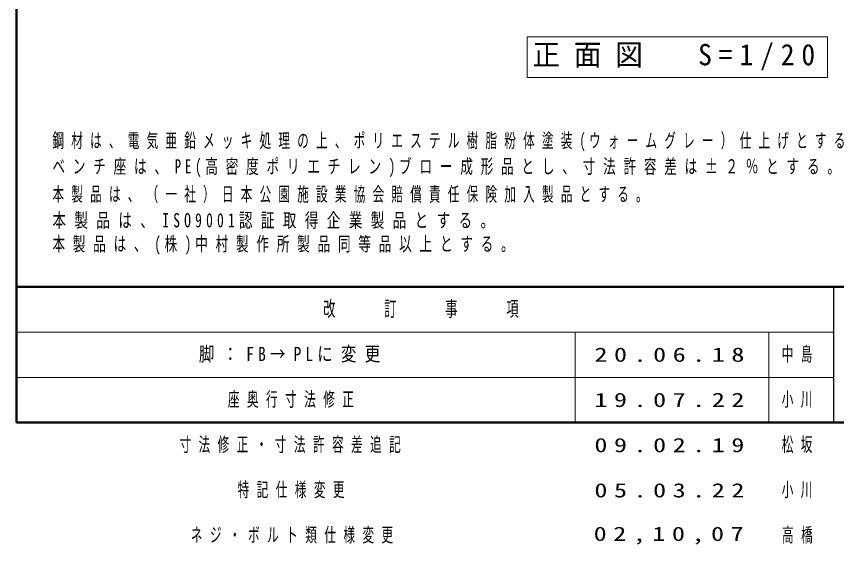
# Model space of a CAD drawing. Units: millimetres on the paper, scale 1:20. Extents: x -365 to 12, y -40 to 257.
# Drawn here: x -365 to -238, y -18.9 to 62.9 of the extents above; entities that cross this region are included whole.
import ezdxf

# ---------------------------------------------------------------- set-up
doc = ezdxf.new("R2010")
doc.units = ezdxf.units.MM
doc.layers.add('LY_1', color=7, linetype='Continuous', lineweight=25)
doc.layers.add('LY_2', color=7, linetype='Continuous', lineweight=13)
doc.styles.add('ＭＳ ゴシック', font='')
doc.styles.get('ＭＳ ゴシック').set_extended_font_data('MS Gothic')

msp = doc.modelspace()

# ---------------------------------------------------------------- linework, layer by layer
at = {"layer": 'LY_1', "lineweight": 13}
for p, q in [((-239.423, 59.71), (-285.923, 59.71)), ((-285.923, 59.71), (-285.923, 53.41)), ((-239.423, 53.41), (-239.423, 59.71)), ((-285.923, 53.41), (-239.423, 53.41))]:
    msp.add_line(p, q, dxfattribs=at)
at = {"layer": 'LY_2', "lineweight": 50}
for p, q in [((-365, 257), (-365, 0)), ((-365, 21), (0, 21)), ((-365, 0), (0, 0))]:
    msp.add_line(p, q, dxfattribs=at)
at = {"layer": 'LY_2', "color": 211, "lineweight": 25}
msp.add_line((-238.5, 21), (-238.5, 0), dxfattribs=at)
at = {"layer": 'LY_2'}
for p, q in [((-365, 14), (-238.5, 14)), ((-278.5, 14), (-278.5, 0)), ((-248.5, 14), (-248.5, 0)), ((-365, 7), (-238.5, 7))]:
    msp.add_line(p, q, dxfattribs=at)

# ---------------------------------------------------------------- texts
at = {"layer": 'LY_1', "style": 'ＭＳ ゴシック'}
for s, insert, char_height, attachment_point in [('\\T1.5;\\W0.95;正面図\u3000S=1/20', (-262.673, 56.56), 3.299, 5), ('\\T1.62;\\W0.6;鋼材は、電気亜鉛メッキ処理の上、ポリエステル樹脂粉体塗装(ウォームグレー）仕上げとする。', (-359.424, 41.984), 2.199, 7), ('\\T1.62;\\W0.65;ベンチ座は、PE(高密度ポリエチレン)ブロー成形品とし、寸法許容差は±２％とする。', (-359.424, 37.984), 2.199, 7), ('\\T1.62;\\W0.6;本製品は、（一社）日本公園施設業協会賠償責任保険加入製品とする。', (-359.424, 33.984), 2.199, 7), ('\\T1.62;\\W0.7;本製品は、ISO9001認証取得企業製品とする。', (-359.424, 29.984), 2.199, 7), ('\\T1.62;\\W0.65;本製品は、(株)中村製作所製品同等品以上とする。', (-359.424, 25.984), 2.199, 7), ('\\T1.53;\\W0.8;脚：FB→PLに変更', (-336.75, 10.5), 2.199, 4), ('\\T1.5;\\W1.35;20.06.18', (-275.5, 10.5), 2.199, 4), ('\\T1.64;\\W0.6;中島', (-246.5, 10.5), 2.199, 4), ('\\T1.64;\\W0.6;座奥行寸法修正', (-332.25, 3.5), 2.199, 4), ('\\T1.5;\\W1.35;19.07.22', (-275.5, 3.5), 2.199, 4), ('\\T1.64;\\W0.6;小川', (-246.5, 3.5), 2.199, 4), ('\\T1.64;\\W0.6;寸法修正・寸法許容差追記', (-339.75, -3.5), 2.199, 4), ('\\T1.5;\\W1.35;09.02.19', (-275.5, -3.5), 2.199, 4), ('\\T1.64;\\W0.6;松坂', (-246.5, -3.5), 2.199, 4), ('\\T1.64;\\W0.6;特記仕様変更', (-330.75, -10.5), 2.199, 4), ('\\T1.5;\\W1.35;05.03.22', (-275.5, -10.5), 2.199, 4), ('\\T1.64;\\W0.6;小川', (-246.5, -10.5), 2.199, 4), ('\\T1.64;\\W0.6;ネジ・ボルト類仕様変更', (-321.75, -17.5), 2.199, 5), ('\\T1.5;\\W1.35;02,10,07', (-263.5, -17.5), 2.199, 5), ('\\T1.64;\\W0.6;高橋', (-243.5, -17.5), 2.199, 5)]:
    msp.add_mtext(s, dxfattribs=dict(at, insert=insert, char_height=char_height, attachment_point=attachment_point))
at = {"layer": 'LY_2', "color": 4, "insert": (-301.75, 17.5), "char_height": 2.346, "attachment_point": 5, "style": 'ＭＳ ゴシック'}
msp.add_mtext('\\T1.64;\\W0.6;改\u3000\u3000訂\u3000\u3000事\u3000\u3000項', dxfattribs=at)

doc.saveas('drawing.dxf')
